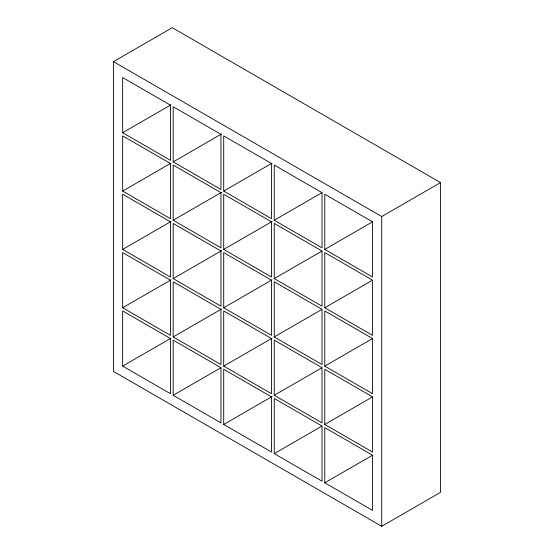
<?xml version="1.0" encoding="UTF-8"?>
<svg xmlns="http://www.w3.org/2000/svg" width="554" height="554" viewBox="0 0 554 554"><rect width="100%" height="100%" fill="white"/><g stroke="black" fill="none" stroke-linecap="round" stroke-linejoin="round"><path stroke-width="0.83" d="M113.466 61.646L172.266 27.7L440.534 182.585L440.534 492.354L381.734 526.3L113.466 371.415L113.466 61.646L381.734 216.531L440.534 182.585M122.656 132.725L170.431 160.307L170.431 105.142L122.656 77.56L122.656 132.725L171.034 104.796M122.656 191.075L170.431 218.65L170.431 163.485L122.656 135.91L122.656 191.075L171.034 163.139M173.187 161.9L220.956 189.482L220.956 134.317L173.187 106.735L173.187 161.9L221.565 133.964M122.656 249.418L170.431 277L170.431 221.835L122.656 194.253L122.656 249.418L171.034 221.489M173.187 220.243L220.956 247.825L220.956 192.66L173.187 165.078L173.187 220.243L221.565 192.314M223.712 191.068L271.488 218.65L271.488 163.485L223.712 135.903L223.712 191.068L272.09 163.139M122.656 307.768L170.431 335.35L170.431 280.185L122.656 252.603L122.656 307.768L171.034 279.832M173.187 278.593L220.956 306.175L220.956 251.01L173.187 223.428L173.187 278.593L221.565 250.657M223.712 249.418L271.488 277L271.488 221.835L223.712 194.253L223.712 249.418L272.09 221.489M274.244 220.243L322.019 247.825L322.019 192.66L274.244 165.078L274.244 220.243L321.881 192.744M122.656 366.111L170.431 393.693L170.431 338.529L122.656 310.946L122.656 366.111L171.034 338.182M173.187 336.936L220.956 364.518L220.956 309.354L173.187 281.771L173.187 336.936L221.565 309.007M223.712 307.768L271.488 335.35L271.488 280.185L223.712 252.603L223.712 307.768L272.09 279.832M274.244 278.593L322.019 306.175L322.019 251.01L274.244 223.428L274.244 278.593L321.881 251.087M324.776 249.418L372.544 277L372.544 221.835L324.776 194.253L324.776 249.418L372.406 221.919M173.187 395.286L220.956 422.868L220.956 367.704L173.187 340.121L173.187 395.286L220.817 367.787M223.712 366.111L271.488 393.693L271.488 338.529L223.712 310.946L223.712 366.111L272.09 338.182M274.244 336.936L322.019 364.518L322.019 309.354L274.244 281.771L274.244 336.936L321.881 309.437M324.776 307.761L372.544 335.343L372.544 280.179L324.776 252.596L324.776 307.761L372.406 280.262M223.712 424.461L271.488 452.043L271.488 396.879L223.712 369.296L223.712 424.461L272.09 396.526M274.244 395.286L322.019 422.868L322.019 367.704L274.244 340.121L274.244 395.286L321.881 367.787M324.776 366.111L372.544 393.693L372.544 338.529L324.776 310.946L324.776 366.111L372.406 338.612M274.244 453.629L322.019 481.211L322.019 426.047L274.244 398.464L274.244 453.629L321.881 426.13M324.776 424.461L372.544 452.043L372.544 396.879L324.776 369.296L324.776 424.461L372.406 396.955M324.776 482.804L372.544 510.386L372.544 455.222L324.776 427.64L324.776 482.804L372.406 455.305M381.734 216.531L381.734 526.3"/></g></svg>
